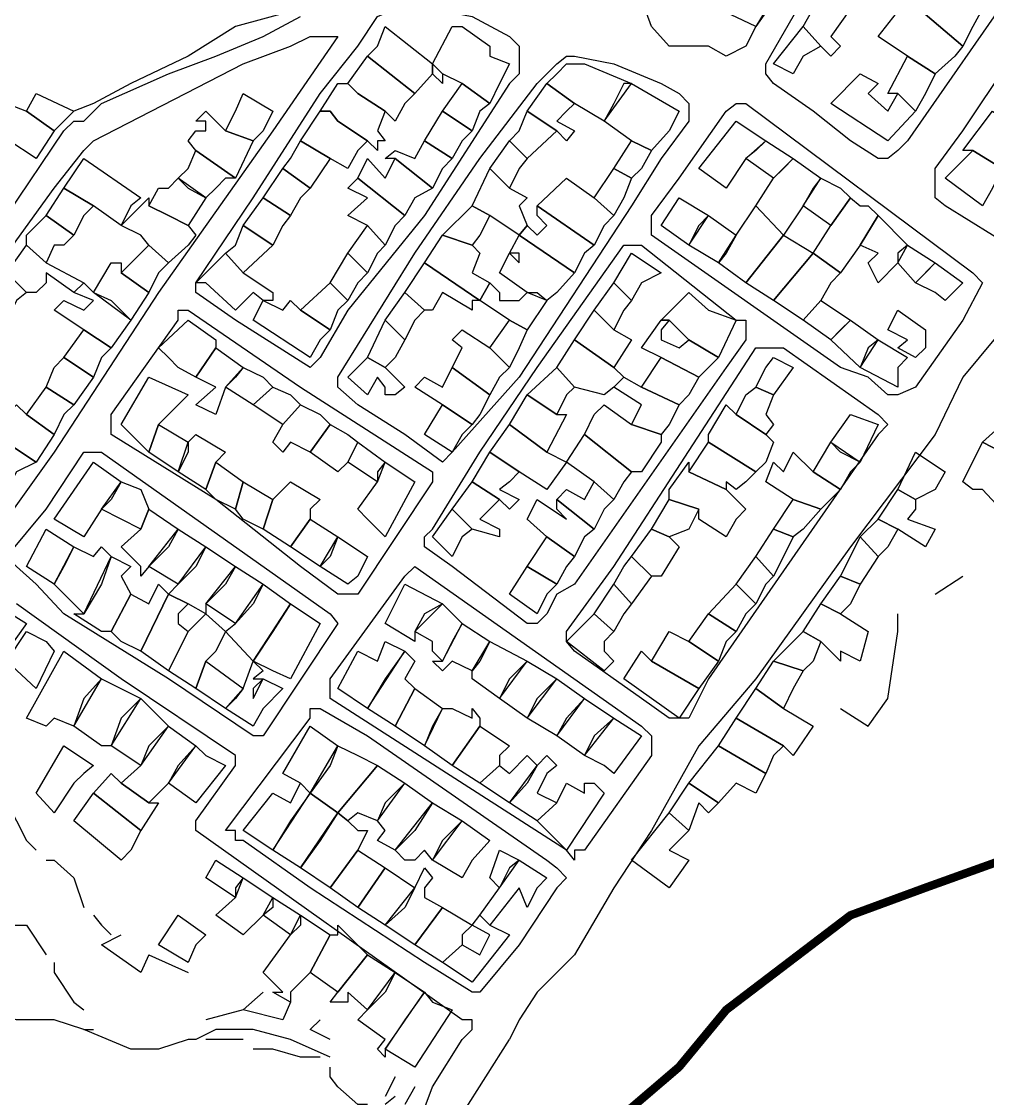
# Model space of a CAD drawing. Header units: millimetres. Extents: x -3588 to 75209, y -3737 to 38254.
# Drawn here: x 27836.1 to 27974.4, y 17771.6 to 17925.9 of the extents above; entities that cross this region are included whole.
import ezdxf

# ---------------------------------------------------------------- set-up
doc = ezdxf.new("R2010")
doc.units = ezdxf.units.MM
doc.layers.add('P', color=253, linetype='Continuous')

msp = doc.modelspace()

# ---------------------------------------------------------------- linework, layer by layer
at = {"layer": 'P'}
for points in [[(27934.43, 17922.368), (27931.613, 17922.368), (27928.78, 17922.368), (27926.252, 17925.185), (27924.843, 17929.138), (27923.419, 17930.562), (27923.419, 17933.379), (27923.419, 17934.499), (27928.78, 17942.693), (27945.168, 17967.259), (27946.576, 17968.379), (27951.938, 17969.787), (27964.068, 17963.018), (27964.068, 17957.657), (27941.215, 17925.185), (27939.791, 17922.368), (27936.974, 17920.96), (27934.43, 17922.368)], [(27954.754, 17959.065), (27960.116, 17956.248), (27941.215, 17925.185), (27935.838, 17927.73), (27953.346, 17953.704), (27946.576, 17957.657), (27949.393, 17963.018), (27954.754, 17959.065)], [(27954.754, 17908.813), (27949.393, 17913.054), (27943.744, 17917.007), (27942.623, 17918.415), (27942.623, 17919.824), (27947.985, 17929.138), (27964.068, 17952.295), (27969.718, 17960.473), (27970.854, 17960.473), (27972.262, 17960.473), (27988.634, 17949.463), (27988.634, 17948.054), (27988.634, 17945.51), (27979.032, 17931.971), (27962.948, 17908.813), (27961.54, 17907.405), (27960.116, 17906.285), (27958.707, 17906.285), (27954.754, 17908.813)], [(28008.959, 17935.923), (28012.912, 17933.379), (28014.32, 17933.379), (28014.32, 17931.971), (28012.912, 17930.562), (28007.551, 17922.368), (28003.598, 17917.007), (27995.404, 17903.452), (27990.042, 17895.274), (27985.817, 17889.913), (27984.393, 17889.913), (27975.079, 17895.274), (27968.309, 17899.499), (27966.901, 17900.635), (27966.901, 17902.044), (27966.901, 17904.86), (27970.854, 17910.238), (27984.393, 17930.562), (27995.404, 17944.101), (27997.948, 17944.101), (28003.598, 17940.148), (28008.959, 17935.923)], [(27786.507, 17908.813), (27792.157, 17915.599), (27797.518, 17923.777), (27802.895, 17929.138), (27809.665, 17934.499), (27815.026, 17935.923), (27819.267, 17937.332), (27824.628, 17937.332), (27829.989, 17938.74), (27840.712, 17937.332), (27854.267, 17935.923), (27866.686, 17935.923), (27872.047, 17934.499), (27878.817, 17933.379), (27881.361, 17933.379), (27884.194, 17931.971), (27884.194, 17930.562), (27882.77, 17930.562), (27876, 17927.73), (27866.686, 17925.185), (27859.916, 17920.96), (27851.722, 17917.007), (27846.361, 17914.174), (27843.544, 17913.054)], [(27972.262, 17925.185), (27970.854, 17922.368), (27962.948, 17929.138), (27964.068, 17930.562), (27964.068, 17931.971), (27966.901, 17929.138), (27969.718, 17931.971), (27973.671, 17927.73), (27972.262, 17925.185)], [(27949.393, 17927.73), (27950.529, 17930.562), (27954.754, 17927.73), (27951.938, 17923.777), (27953.346, 17922.368), (27951.938, 17920.96), (27950.529, 17922.368), (27947.985, 17925.185), (27949.393, 17927.73)], [(27877.408, 17876.358), (27866.686, 17883.127), (27861.037, 17887.08), (27861.037, 17888.488), (27869.23, 17900.635), (27878.817, 17915.599), (27884.194, 17922.368), (27887.011, 17926.609), (27889.555, 17927.73), (27893.78, 17927.73), (27894.916, 17927.73), (27900.566, 17926.609), (27905.927, 17923.777), (27907.335, 17922.368), (27907.335, 17920.96), (27907.335, 17918.415), (27905.927, 17917.007), (27893.78, 17898.091), (27882.77, 17884.536), (27878.817, 17877.766), (27877.408, 17876.358)], [(27969.718, 17920.96), (27966.901, 17918.415), (27962.948, 17920.96), (27958.707, 17923.777), (27962.948, 17929.138), (27970.854, 17922.368), (27969.718, 17920.96)], [(27833.942, 17898.091), (27842.12, 17910.238), (27843.544, 17911.646), (27844.953, 17911.646), (27847.481, 17914.174), (27857.084, 17918.415), (27863.869, 17920.96), (27870.639, 17923.777), (27876, 17926.609)], [(27894.916, 17919.824), (27894.916, 17918.415), (27892.372, 17915.599), (27885.602, 17920.96), (27887.011, 17922.368), (27888.131, 17925.185), (27894.916, 17919.824)], [(27904.519, 17917.007), (27903.094, 17914.174), (27899.141, 17917.007), (27896.325, 17918.415), (27894.916, 17919.824), (27897.733, 17925.185), (27899.141, 17925.185), (27903.094, 17922.368), (27903.094, 17920.96), (27905.927, 17919.824), (27904.519, 17917.007)], [(27947.985, 17920.96), (27946.576, 17918.415), (27943.744, 17919.824), (27947.985, 17925.185), (27950.529, 17922.368), (27947.985, 17920.96)], [(27828.581, 17852.08), (27816.434, 17862.803), (27815.026, 17864.211), (27815.026, 17865.635), (27826.036, 17881.719), (27840.712, 17902.044), (27844.953, 17907.405), (27846.361, 17908.813), (27867.806, 17919.824), (27874.592, 17922.368), (27877.408, 17923.777), (27880.241, 17923.777), (27881.361, 17923.777), (27872.047, 17910.238), (27855.675, 17887.08), (27840.712, 17864.211), (27832.806, 17853.2), (27831.398, 17852.08), (27829.989, 17852.08), (27828.581, 17852.08)], [(27890.963, 17866.755), (27884.194, 17870.996), (27881.361, 17873.525), (27881.361, 17874.949), (27892.372, 17892.729), (27901.686, 17906.285), (27909.88, 17917.007), (27912.697, 17919.824), (27914.105, 17920.96), (27915.241, 17920.96), (27920.89, 17919.824), (27927.66, 17917.007), (27930.205, 17915.599), (27931.613, 17914.174), (27931.613, 17913.054), (27931.613, 17911.646), (27927.66, 17906.285), (27923.419, 17899.499), (27907.335, 17874.949), (27897.733, 17864.211), (27896.325, 17862.803), (27890.963, 17866.755)], [(27890.963, 17914.174), (27889.555, 17911.646), (27888.131, 17913.054), (27884.194, 17915.599), (27882.77, 17917.007), (27885.602, 17920.96), (27892.372, 17915.599), (27890.963, 17914.174)], [(27965.493, 17915.599), (27964.068, 17913.054), (27961.54, 17915.599), (27960.116, 17915.599), (27962.948, 17920.96), (27966.901, 17918.415), (27965.493, 17915.599)], [(27896.325, 17918.415), (27896.325, 17917.007), (27894.916, 17918.415), (27894.916, 17919.824), (27896.325, 17918.415)], [(27920.89, 17914.174), (27919.466, 17911.646), (27915.241, 17914.174), (27911.288, 17917.007), (27912.697, 17918.415), (27914.105, 17919.824), (27916.649, 17919.824), (27923.419, 17917.007), (27922.299, 17917.007), (27920.89, 17914.174)], [(27957.299, 17915.599), (27960.116, 17913.054), (27961.54, 17915.599), (27964.068, 17913.054), (27960.116, 17908.813), (27951.938, 17914.174), (27956.163, 17918.415), (27958.707, 17917.007), (27957.299, 17915.599)], [(27887.011, 17908.813), (27887.011, 17907.405), (27885.602, 17908.813), (27881.361, 17911.646), (27880.241, 17913.054), (27878.817, 17913.054), (27881.361, 17917.007), (27882.77, 17917.007), (27884.194, 17915.599), (27888.131, 17913.054), (27887.011, 17910.238), (27888.131, 17908.813), (27887.011, 17908.813)], [(27901.686, 17913.054), (27900.566, 17910.238), (27896.325, 17913.054), (27899.141, 17917.007), (27903.094, 17914.174), (27901.686, 17913.054)], [(27914.105, 17913.054), (27912.697, 17911.646), (27915.241, 17910.238), (27914.105, 17908.813), (27912.697, 17910.238), (27908.456, 17913.054), (27911.288, 17917.007), (27915.241, 17914.174), (27914.105, 17913.054)], [(27928.78, 17910.238), (27926.252, 17907.405), (27923.419, 17908.813), (27919.466, 17911.646), (27923.419, 17917.007), (27930.205, 17913.054), (27928.78, 17910.238)], [(27842.12, 17911.646), (27840.712, 17910.238), (27836.759, 17913.054), (27838.167, 17915.599), (27843.544, 17913.054), (27842.12, 17911.646)], [(27870.639, 17910.238), (27869.23, 17908.813), (27865.278, 17910.238), (27866.686, 17913.054), (27867.806, 17915.599), (27872.047, 17913.054), (27870.639, 17910.238)], [(27836.759, 17913.054), (27840.712, 17910.238), (27838.167, 17906.285), (27829.989, 17911.646), (27831.398, 17914.174), (27832.806, 17913.054), (27833.942, 17914.174), (27836.759, 17913.054)], [(27957.299, 17874.949), (27953.346, 17876.358), (27926.252, 17895.274), (27926.252, 17896.682), (27926.252, 17898.091), (27930.205, 17903.452), (27936.974, 17913.054), (27938.382, 17914.174), (27939.791, 17914.174), (27972.262, 17889.913), (27973.671, 17888.488), (27970.854, 17883.127), (27964.068, 17873.525), (27961.54, 17872.405), (27960.116, 17872.405), (27957.299, 17874.949)], [(27865.278, 17910.238), (27869.23, 17908.813), (27866.686, 17903.452), (27861.037, 17907.405), (27859.916, 17908.813), (27861.037, 17910.238), (27862.445, 17910.238), (27862.445, 17911.646), (27861.037, 17911.646), (27862.445, 17913.054), (27865.278, 17910.238)], [(27884.194, 17907.405), (27882.77, 17904.86), (27880.241, 17906.285), (27876, 17908.813), (27878.817, 17913.054), (27880.241, 17913.054), (27881.361, 17911.646), (27885.602, 17908.813), (27884.194, 17907.405)], [(27899.141, 17908.813), (27897.733, 17906.285), (27893.78, 17908.813), (27896.325, 17913.054), (27900.566, 17910.238), (27899.141, 17908.813)], [(27907.335, 17910.238), (27908.456, 17913.054), (27912.697, 17910.238), (27908.456, 17906.285), (27905.927, 17908.813), (27907.335, 17910.238)], [(27981.865, 17904.86), (27980.44, 17902.044), (27976.487, 17904.86), (27972.262, 17907.405), (27970.854, 17907.405), (27975.079, 17913.054), (27983.273, 17907.405), (27981.865, 17904.86)], [(27941.215, 17907.405), (27939.791, 17906.285), (27936.974, 17902.044), (27933.021, 17904.86), (27938.382, 17911.646), (27942.623, 17908.813), (27941.215, 17907.405)], [(27874.592, 17906.285), (27876, 17908.813), (27880.241, 17906.285), (27877.408, 17902.044), (27873.455, 17904.86), (27874.592, 17906.285)], [(27896.325, 17904.86), (27894.916, 17902.044), (27889.555, 17906.285), (27888.131, 17906.285), (27889.555, 17907.405), (27892.372, 17906.285), (27893.78, 17908.813), (27897.733, 17906.285), (27896.325, 17904.86)], [(27907.335, 17904.86), (27905.927, 17902.044), (27903.094, 17904.86), (27905.927, 17908.813), (27908.456, 17906.285), (27907.335, 17904.86)], [(27924.843, 17904.86), (27923.419, 17903.452), (27920.89, 17904.86), (27923.419, 17908.813), (27926.252, 17907.405), (27924.843, 17904.86)], [(27945.168, 17904.86), (27943.744, 17903.452), (27939.791, 17906.285), (27942.623, 17908.813), (27946.576, 17906.285), (27945.168, 17904.86)], [(27851.722, 17899.499), (27850.314, 17896.682), (27846.361, 17899.499), (27842.12, 17902.044), (27844.953, 17906.285), (27853.131, 17900.635), (27851.722, 17899.499)], [(27865.278, 17903.452), (27863.869, 17902.044), (27862.445, 17900.635), (27858.492, 17903.452), (27859.916, 17904.86), (27861.037, 17907.405), (27866.686, 17903.452), (27865.278, 17903.452)], [(27892.372, 17900.635), (27890.963, 17898.091), (27884.194, 17903.452), (27885.602, 17906.285), (27888.131, 17903.452), (27889.555, 17906.285), (27894.916, 17902.044), (27892.372, 17900.635)], [(27949.393, 17902.044), (27947.985, 17899.499), (27945.168, 17895.274), (27941.215, 17899.499), (27943.744, 17903.452), (27946.576, 17906.285), (27950.529, 17903.452), (27949.393, 17902.044)], [(27975.079, 17902.044), (27973.671, 17899.499), (27968.309, 17903.452), (27972.262, 17907.405), (27976.487, 17904.86), (27975.079, 17902.044)], [(27876, 17900.635), (27874.592, 17898.091), (27870.639, 17900.635), (27873.455, 17904.86), (27877.408, 17902.044), (27876, 17900.635)], [(27905.927, 17902.044), (27908.456, 17900.635), (27907.335, 17899.499), (27908.456, 17896.682), (27907.335, 17895.274), (27903.094, 17898.091), (27900.566, 17899.499), (27903.094, 17904.86), (27905.927, 17902.044)], [(27922.299, 17900.635), (27920.89, 17898.091), (27918.058, 17900.635), (27920.89, 17904.86), (27923.419, 17903.452), (27922.299, 17900.635)], [(27859.916, 17902.044), (27862.445, 17900.635), (27859.916, 17896.682), (27857.084, 17898.091), (27854.267, 17899.499), (27855.675, 17902.044), (27857.084, 17902.044), (27858.492, 17903.452), (27859.916, 17902.044)], [(27889.555, 17896.682), (27888.131, 17893.85), (27885.602, 17896.682), (27882.77, 17898.091), (27885.602, 17900.635), (27882.77, 17902.044), (27884.194, 17903.452), (27890.963, 17898.091), (27889.555, 17896.682)], [(27919.466, 17896.682), (27918.058, 17893.85), (27909.88, 17899.499), (27914.105, 17903.452), (27918.058, 17900.635), (27920.89, 17898.091), (27919.466, 17896.682)], [(27953.346, 17902.044), (27954.754, 17900.635), (27951.938, 17896.682), (27947.985, 17899.499), (27950.529, 17903.452), (27953.346, 17902.044)], [(27844.953, 17898.091), (27843.544, 17895.274), (27839.592, 17898.091), (27842.12, 17902.044), (27846.361, 17899.499), (27844.953, 17898.091)], [(27859.916, 17893.85), (27857.084, 17891.321), (27854.267, 17893.85), (27853.131, 17895.274), (27850.314, 17896.682), (27854.267, 17900.635), (27854.267, 17899.499), (27857.084, 17898.091), (27859.916, 17896.682), (27861.037, 17895.274), (27859.916, 17893.85)], [(27873.455, 17896.682), (27872.047, 17893.85), (27867.806, 17896.682), (27870.639, 17900.635), (27874.592, 17898.091), (27873.455, 17896.682)], [(27933.021, 17896.682), (27931.613, 17893.85), (27927.66, 17896.682), (27930.205, 17900.635), (27934.43, 17898.091), (27933.021, 17896.682)], [(27956.163, 17899.499), (27957.299, 17899.499), (27958.707, 17898.091), (27956.163, 17893.85), (27953.346, 17889.913), (27949.393, 17892.729), (27951.938, 17896.682), (27954.754, 17900.635), (27956.163, 17899.499)], [(27901.686, 17895.274), (27900.566, 17893.85), (27896.325, 17895.274), (27900.566, 17899.499), (27903.094, 17898.091), (27901.686, 17895.274)], [(27916.649, 17892.729), (27915.241, 17889.913), (27907.335, 17895.274), (27908.456, 17896.682), (27909.88, 17895.274), (27911.288, 17896.682), (27909.88, 17898.091), (27909.88, 17899.499), (27918.058, 17893.85), (27916.649, 17892.729)], [(27945.168, 17895.274), (27939.791, 17888.488), (27935.838, 17891.321), (27938.382, 17895.274), (27941.215, 17899.499), (27945.168, 17895.274)], [(27842.12, 17893.85), (27840.712, 17893.85), (27839.592, 17891.321), (27836.759, 17893.85), (27836.759, 17895.274), (27839.592, 17898.091), (27843.544, 17895.274), (27842.12, 17893.85)], [(27936.974, 17892.729), (27935.838, 17891.321), (27931.613, 17893.85), (27934.43, 17898.091), (27938.382, 17895.274), (27936.974, 17892.729)], [(27961.54, 17892.729), (27961.54, 17891.321), (27958.707, 17888.488), (27957.299, 17891.321), (27958.707, 17892.729), (27956.163, 17893.85), (27958.707, 17898.091), (27962.948, 17893.85), (27961.54, 17892.729)], [(27866.686, 17893.85), (27867.806, 17896.682), (27872.047, 17893.85), (27867.806, 17889.913), (27865.278, 17892.729), (27866.686, 17893.85)], [(27887.011, 17892.729), (27885.602, 17889.913), (27882.77, 17892.729), (27885.602, 17896.682), (27888.131, 17893.85), (27887.011, 17892.729)], [(27900.566, 17893.85), (27901.686, 17892.729), (27900.566, 17889.913), (27903.094, 17888.488), (27901.686, 17885.96), (27893.78, 17891.321), (27896.325, 17895.274), (27900.566, 17893.85)], [(27912.697, 17887.08), (27911.288, 17885.96), (27908.456, 17887.08), (27904.519, 17889.913), (27905.927, 17892.729), (27907.335, 17891.321), (27907.335, 17892.729), (27905.927, 17892.729), (27907.335, 17895.274), (27915.241, 17889.913), (27912.697, 17887.08)], [(27943.744, 17885.96), (27939.791, 17888.488), (27945.168, 17895.274), (27949.393, 17892.729), (27943.744, 17885.96)], [(27839.592, 17891.321), (27844.953, 17888.488), (27843.544, 17887.08), (27839.592, 17889.913), (27839.592, 17888.488), (27838.167, 17887.08), (27836.759, 17887.08), (27833.942, 17889.913), (27836.759, 17893.85), (27839.592, 17891.321)], [(27855.675, 17889.913), (27854.267, 17887.08), (27850.314, 17889.913), (27854.267, 17893.85), (27857.084, 17891.321), (27855.675, 17889.913)], [(27912.697, 17843.886), (27911.288, 17841.069), (27909.88, 17839.661), (27908.456, 17839.661), (27897.733, 17847.839), (27893.78, 17850.672), (27893.78, 17852.08), (27894.916, 17853.2), (27901.686, 17864.211), (27909.88, 17876.358), (27922.299, 17893.85), (27923.419, 17893.85), (27924.843, 17893.85), (27938.382, 17883.127), (27939.791, 17883.127), (27939.791, 17880.311), (27936.974, 17876.358), (27915.241, 17845.31), (27912.697, 17843.886)], [(27965.493, 17889.913), (27964.068, 17888.488), (27961.54, 17891.321), (27962.948, 17893.85), (27966.901, 17891.321), (27965.493, 17889.913)], [(27872.047, 17885.96), (27870.639, 17885.96), (27869.23, 17887.08), (27866.686, 17884.536), (27862.445, 17888.488), (27861.037, 17888.488), (27865.278, 17892.729), (27867.806, 17889.913), (27872.047, 17887.08), (27872.047, 17885.96)], [(27884.194, 17888.488), (27882.77, 17885.96), (27880.241, 17888.488), (27882.77, 17892.729), (27885.602, 17889.913), (27884.194, 17888.488)], [(27924.843, 17888.488), (27923.419, 17885.96), (27920.89, 17888.488), (27923.419, 17892.729), (27927.66, 17889.913), (27924.843, 17888.488)], [(27951.938, 17888.488), (27950.529, 17885.96), (27947.985, 17883.127), (27943.744, 17885.96), (27949.393, 17892.729), (27953.346, 17889.913), (27951.938, 17888.488)], [(27850.314, 17889.913), (27854.267, 17887.08), (27851.722, 17883.127), (27846.361, 17887.08), (27848.906, 17891.321), (27850.314, 17891.321), (27850.314, 17889.913)], [(27900.566, 17885.96), (27900.566, 17884.536), (27896.325, 17887.08), (27894.916, 17884.536), (27893.78, 17884.536), (27890.963, 17887.08), (27893.78, 17891.321), (27901.686, 17885.96), (27900.566, 17885.96)], [(27966.901, 17887.08), (27964.068, 17888.488), (27966.901, 17891.321), (27970.854, 17888.488), (27968.309, 17885.96), (27966.901, 17887.08)], [(27835.351, 17885.96), (27833.942, 17883.127), (27831.398, 17885.96), (27833.942, 17889.913), (27836.759, 17887.08), (27835.351, 17885.96)], [(27848.906, 17885.96), (27851.722, 17883.127), (27848.906, 17879.174), (27844.953, 17881.719), (27840.712, 17884.536), (27842.12, 17885.96), (27844.953, 17884.536), (27846.361, 17885.96), (27843.544, 17887.08), (27844.953, 17888.488), (27846.361, 17887.08), (27848.906, 17885.96)], [(27881.361, 17884.536), (27880.241, 17881.719), (27876, 17884.536), (27880.241, 17888.488), (27882.77, 17885.96), (27881.361, 17884.536)], [(27909.88, 17887.08), (27911.288, 17885.96), (27908.456, 17881.719), (27905.927, 17883.127), (27901.686, 17885.96), (27903.094, 17888.488), (27904.519, 17887.08), (27904.519, 17885.96), (27905.927, 17885.96), (27907.335, 17885.96), (27908.456, 17887.08), (27909.88, 17887.08)], [(27922.299, 17884.536), (27920.89, 17881.719), (27918.058, 17884.536), (27920.89, 17888.488), (27923.419, 17885.96), (27922.299, 17884.536)], [(27878.817, 17880.311), (27877.408, 17877.766), (27869.23, 17883.127), (27870.639, 17885.96), (27873.455, 17884.536), (27874.592, 17885.96), (27876, 17884.536), (27880.241, 17881.719), (27878.817, 17880.311)], [(27892.372, 17883.127), (27890.963, 17880.311), (27888.131, 17883.127), (27890.963, 17887.08), (27893.78, 17884.536), (27892.372, 17883.127)], [(27934.43, 17884.536), (27938.382, 17883.127), (27935.838, 17877.766), (27931.613, 17880.311), (27928.78, 17883.127), (27927.66, 17883.127), (27931.613, 17887.08), (27934.43, 17884.536)], [(27953.346, 17881.719), (27951.938, 17880.311), (27947.985, 17883.127), (27950.529, 17885.96), (27954.754, 17883.127), (27953.346, 17881.719)], [(27881.361, 17843.886), (27876, 17847.839), (27863.869, 17857.441), (27848.906, 17866.755), (27848.906, 17868.164), (27848.906, 17869.588), (27858.492, 17883.127), (27858.492, 17884.536), (27859.916, 17884.536), (27876, 17873.525), (27894.916, 17861.394), (27894.916, 17859.986), (27884.194, 17843.886), (27882.77, 17843.886), (27881.361, 17843.886)], [(27920.89, 17881.719), (27923.419, 17880.311), (27920.89, 17876.358), (27915.241, 17880.311), (27918.058, 17884.536), (27920.89, 17881.719)], [(27965.493, 17879.174), (27964.068, 17877.766), (27961.54, 17879.174), (27962.948, 17880.311), (27960.116, 17881.719), (27961.54, 17884.536), (27965.493, 17881.719), (27965.493, 17879.174)], [(27861.037, 17874.949), (27858.492, 17876.358), (27857.084, 17877.766), (27855.675, 17879.174), (27859.916, 17883.127), (27863.869, 17880.311), (27863.869, 17879.174), (27861.037, 17874.949)], [(27889.555, 17877.766), (27888.131, 17876.358), (27885.602, 17877.766), (27888.131, 17883.127), (27890.963, 17880.311), (27889.555, 17877.766)], [(27907.335, 17879.174), (27905.927, 17876.358), (27903.094, 17879.174), (27905.927, 17883.127), (27908.456, 17881.719), (27907.335, 17879.174)], [(27977.624, 17883.127), (27970.854, 17874.949), (27966.901, 17866.755), (27954.754, 17850.672), (27941.215, 17831.755), (27933.021, 17822.153), (27926.252, 17810.022), (27920.89, 17801.828), (27915.241, 17792.226), (27909.88, 17786.865), (27907.335, 17782.912), (27905.927, 17780.095)], [(27927.66, 17881.719), (27927.66, 17880.311), (27930.205, 17879.174), (27931.613, 17880.311), (27935.838, 17877.766), (27933.021, 17874.949), (27927.66, 17877.766), (27924.843, 17879.174), (27927.66, 17883.127), (27928.78, 17883.127), (27927.66, 17881.719)], [(27957.299, 17879.174), (27956.163, 17876.358), (27951.938, 17880.311), (27954.754, 17883.127), (27958.707, 17880.311), (27957.299, 17879.174)], [(27847.481, 17877.766), (27846.361, 17874.949), (27842.12, 17877.766), (27844.953, 17881.719), (27848.906, 17879.174), (27847.481, 17877.766)], [(27904.519, 17874.949), (27903.094, 17872.405), (27897.733, 17876.358), (27899.141, 17879.174), (27897.733, 17880.311), (27899.141, 17881.719), (27903.094, 17879.174), (27905.927, 17876.358), (27904.519, 17874.949)], [(27920.89, 17876.358), (27922.299, 17874.949), (27920.89, 17873.525), (27919.466, 17872.405), (27915.241, 17873.525), (27912.697, 17876.358), (27915.241, 17880.311), (27920.89, 17876.358)], [(27961.54, 17876.358), (27961.54, 17873.525), (27956.163, 17876.358), (27958.707, 17880.311), (27962.948, 17877.766), (27961.54, 17876.358)], [(27866.686, 17874.949), (27865.278, 17873.525), (27863.869, 17869.588), (27861.037, 17870.996), (27863.869, 17873.525), (27861.037, 17874.949), (27863.869, 17879.174), (27867.806, 17876.358), (27866.686, 17874.949)], [(27934.43, 17831.755), (27931.613, 17826.106), (27930.205, 17826.106), (27928.78, 17826.106), (27924.843, 17828.939), (27915.241, 17835.708), (27914.105, 17837.117), (27914.105, 17838.525), (27920.89, 17847.839), (27941.215, 17879.174), (27942.623, 17879.174), (27943.744, 17879.174), (27945.168, 17879.174), (27958.707, 17869.588), (27960.116, 17868.164), (27958.707, 17866.755), (27934.43, 17831.755)], [(27842.12, 17877.766), (27846.361, 17874.949), (27843.544, 17870.996), (27839.592, 17873.525), (27840.712, 17876.358), (27842.12, 17877.766)], [(27888.131, 17876.358), (27890.963, 17873.525), (27889.555, 17872.405), (27888.131, 17872.405), (27888.131, 17873.525), (27887.011, 17874.949), (27885.602, 17872.405), (27882.77, 17874.949), (27885.602, 17877.766), (27888.131, 17876.358)], [(27931.613, 17872.405), (27930.205, 17870.996), (27924.843, 17873.525), (27927.66, 17877.766), (27933.021, 17874.949), (27931.613, 17872.405)], [(27942.623, 17876.358), (27943.744, 17877.766), (27946.576, 17876.358), (27943.744, 17872.405), (27941.215, 17873.525), (27942.623, 17876.358)], [(27870.639, 17874.949), (27872.047, 17873.525), (27869.23, 17870.996), (27865.278, 17873.525), (27867.806, 17876.358), (27870.639, 17874.949)], [(27901.686, 17869.588), (27900.566, 17868.164), (27896.325, 17870.996), (27892.372, 17873.525), (27893.78, 17874.949), (27896.325, 17873.525), (27897.733, 17876.358), (27903.094, 17872.405), (27901.686, 17869.588)], [(27914.105, 17872.405), (27912.697, 17869.588), (27908.456, 17872.405), (27912.697, 17876.358), (27915.241, 17873.525), (27914.105, 17872.405)], [(27857.084, 17869.588), (27855.675, 17868.164), (27854.267, 17864.211), (27850.314, 17868.164), (27854.267, 17874.949), (27859.916, 17872.405), (27857.084, 17869.588)], [(27928.78, 17868.164), (27927.66, 17866.755), (27923.419, 17868.164), (27924.843, 17870.996), (27920.89, 17873.525), (27922.299, 17874.949), (27924.843, 17873.525), (27930.205, 17870.996), (27928.78, 17868.164)], [(27842.12, 17869.588), (27840.712, 17866.755), (27836.759, 17869.588), (27839.592, 17873.525), (27843.544, 17870.996), (27842.12, 17869.588)], [(27874.592, 17872.405), (27876, 17870.996), (27873.455, 17868.164), (27869.23, 17870.996), (27872.047, 17873.525), (27874.592, 17872.405)], [(27912.697, 17869.588), (27914.105, 17869.588), (27911.288, 17864.211), (27905.927, 17868.164), (27908.456, 17872.405), (27912.697, 17869.588)], [(27939.791, 17872.405), (27941.215, 17873.525), (27943.744, 17872.405), (27942.623, 17869.588), (27943.744, 17868.164), (27942.623, 17866.755), (27938.382, 17869.588), (27939.791, 17872.405)], [(27985.817, 17861.394), (27984.393, 17858.85), (27981.865, 17861.394), (27973.671, 17865.635), (27976.487, 17868.164), (27976.487, 17869.588), (27977.624, 17872.405), (27977.624, 17870.996), (27983.273, 17868.164), (27988.634, 17864.211), (27987.226, 17864.211), (27985.817, 17861.394)], [(27836.759, 17869.588), (27840.712, 17866.755), (27838.167, 17862.803), (27829.989, 17868.164), (27831.398, 17869.588), (27831.398, 17870.996), (27833.942, 17869.588), (27835.351, 17870.996), (27836.759, 17869.588)], [(27878.817, 17869.588), (27880.241, 17868.164), (27877.408, 17864.211), (27874.592, 17865.635), (27873.455, 17864.211), (27872.047, 17865.635), (27873.455, 17868.164), (27876, 17870.996), (27878.817, 17869.588)], [(27899.141, 17866.755), (27897.733, 17864.211), (27893.78, 17866.755), (27896.325, 17870.996), (27900.566, 17868.164), (27899.141, 17866.755)], [(27918.058, 17869.588), (27919.466, 17870.996), (27923.419, 17868.164), (27927.66, 17866.755), (27927.66, 17865.635), (27924.843, 17861.394), (27923.419, 17861.394), (27916.649, 17866.755), (27918.058, 17869.588)], [(27942.623, 17862.803), (27941.215, 17861.394), (27934.43, 17865.635), (27934.43, 17866.755), (27936.974, 17870.996), (27938.382, 17869.588), (27942.623, 17866.755), (27943.744, 17865.635), (27942.623, 17862.803)], [(27953.346, 17864.211), (27951.938, 17865.635), (27954.754, 17869.588), (27958.707, 17868.164), (27956.163, 17862.803), (27953.346, 17864.211)], [(27835.351, 17861.394), (27833.942, 17858.85), (27831.398, 17861.394), (27832.806, 17864.211), (27829.989, 17865.635), (27828.581, 17866.755), (27829.989, 17868.164), (27838.167, 17862.803), (27835.351, 17861.394)], [(27859.916, 17864.211), (27858.492, 17861.394), (27854.267, 17864.211), (27855.675, 17868.164), (27859.916, 17865.635), (27859.916, 17864.211)], [(27882.77, 17866.755), (27884.194, 17865.635), (27882.77, 17862.803), (27881.361, 17861.394), (27877.408, 17864.211), (27880.241, 17868.164), (27882.77, 17866.755)], [(27911.288, 17864.211), (27914.105, 17862.803), (27911.288, 17858.85), (27907.335, 17861.394), (27903.094, 17864.211), (27905.927, 17868.164), (27911.288, 17864.211)], [(27865.278, 17864.211), (27863.869, 17862.803), (27862.445, 17858.85), (27858.492, 17861.394), (27859.916, 17865.635), (27861.037, 17866.755), (27865.278, 17864.211)], [(27922.299, 17859.986), (27920.89, 17857.441), (27918.058, 17859.986), (27914.105, 17862.803), (27916.649, 17866.755), (27923.419, 17861.394), (27922.299, 17859.986)], [(27887.011, 17861.394), (27887.011, 17859.986), (27882.77, 17862.803), (27884.194, 17865.635), (27888.131, 17862.803), (27887.011, 17861.394)], [(27939.791, 17859.986), (27938.382, 17858.85), (27936.974, 17859.986), (27936.974, 17858.85), (27931.613, 17861.394), (27934.43, 17865.635), (27941.215, 17861.394), (27939.791, 17859.986)], [(27954.754, 17861.394), (27953.346, 17858.85), (27949.393, 17861.394), (27951.938, 17865.635), (27956.163, 17862.803), (27954.754, 17861.394)], [(27979.032, 17857.441), (27977.624, 17854.625), (27973.671, 17858.85), (27972.262, 17858.85), (27970.854, 17859.986), (27973.671, 17865.635), (27981.865, 17861.394), (27979.032, 17857.441)], [(27869.23, 17823.561), (27857.084, 17831.755), (27842.12, 17841.069), (27838.167, 17845.31), (27835.351, 17847.839), (27833.942, 17849.263), (27839.592, 17856.033), (27844.953, 17864.211), (27846.361, 17864.211), (27847.481, 17864.211), (27880.241, 17841.069), (27881.361, 17839.661), (27870.639, 17823.561), (27869.23, 17823.561)], [(27905.927, 17859.986), (27904.519, 17858.85), (27907.335, 17857.441), (27905.927, 17856.033), (27904.519, 17857.441), (27900.566, 17859.986), (27903.094, 17864.211), (27907.335, 17861.394), (27905.927, 17859.986)], [(27949.393, 17861.394), (27953.346, 17858.85), (27950.529, 17856.033), (27946.576, 17857.441), (27942.623, 17859.986), (27943.744, 17862.803), (27945.168, 17861.394), (27946.576, 17864.211), (27949.393, 17861.394)], [(27966.901, 17858.85), (27964.068, 17857.441), (27961.54, 17858.85), (27964.068, 17864.211), (27968.309, 17861.394), (27966.901, 17858.85)], [(27848.906, 17857.441), (27847.481, 17856.033), (27844.953, 17852.08), (27840.712, 17854.625), (27846.361, 17862.803), (27850.314, 17859.986), (27848.906, 17857.441)], [(27863.869, 17857.441), (27862.445, 17858.85), (27863.869, 17862.803), (27867.806, 17859.986), (27866.686, 17856.033), (27863.869, 17857.441)], [(27885.602, 17854.625), (27884.194, 17856.033), (27887.011, 17859.986), (27888.131, 17862.803), (27892.372, 17859.986), (27888.131, 17852.08), (27885.602, 17854.625)], [(27938.382, 17854.625), (27936.974, 17852.08), (27933.021, 17854.625), (27933.021, 17856.033), (27928.78, 17857.441), (27928.78, 17858.85), (27931.613, 17862.803), (27931.613, 17861.394), (27936.974, 17858.85), (27939.791, 17856.033), (27938.382, 17854.625)], [(27853.131, 17858.85), (27854.267, 17856.033), (27853.131, 17853.2), (27847.481, 17856.033), (27850.314, 17859.986), (27853.131, 17858.85)], [(27867.806, 17854.625), (27866.686, 17856.033), (27867.806, 17859.986), (27872.047, 17857.441), (27870.639, 17853.2), (27867.806, 17854.625)], [(27877.408, 17856.033), (27877.408, 17854.625), (27874.592, 17850.672), (27870.639, 17853.2), (27872.047, 17857.441), (27874.592, 17859.986), (27878.817, 17857.441), (27877.408, 17856.033)], [(27903.094, 17856.033), (27901.686, 17854.625), (27904.519, 17853.2), (27904.519, 17852.08), (27900.566, 17853.2), (27897.733, 17856.033), (27900.566, 17859.986), (27904.519, 17857.441), (27903.094, 17856.033)], [(27919.466, 17856.033), (27918.058, 17853.2), (27912.697, 17857.441), (27914.105, 17858.85), (27916.649, 17857.441), (27918.058, 17859.986), (27920.89, 17857.441), (27919.466, 17856.033)], [(27964.068, 17856.033), (27962.948, 17854.625), (27966.901, 17853.2), (27965.493, 17850.672), (27961.54, 17853.2), (27958.707, 17854.625), (27961.54, 17858.85), (27964.068, 17857.441), (27964.068, 17856.033)], [(27916.649, 17852.08), (27915.241, 17849.263), (27911.288, 17852.08), (27908.456, 17854.625), (27909.88, 17857.441), (27914.105, 17854.625), (27912.697, 17856.033), (27912.697, 17857.441), (27918.058, 17853.2), (27916.649, 17852.08)], [(27931.613, 17853.2), (27928.78, 17852.08), (27926.252, 17853.2), (27928.78, 17857.441), (27933.021, 17856.033), (27931.613, 17853.2)], [(27947.985, 17853.2), (27946.576, 17852.08), (27943.744, 17853.2), (27946.576, 17857.441), (27950.529, 17856.033), (27947.985, 17853.2)], [(27857.084, 17850.672), (27854.267, 17847.839), (27853.131, 17846.431), (27853.131, 17847.839), (27850.314, 17850.672), (27853.131, 17853.2), (27854.267, 17856.033), (27858.492, 17853.2), (27857.084, 17850.672)], [(27899.141, 17852.08), (27897.733, 17849.263), (27894.916, 17852.08), (27897.733, 17856.033), (27900.566, 17853.2), (27899.141, 17852.08)], [(27880.241, 17849.263), (27878.817, 17847.839), (27874.592, 17850.672), (27877.408, 17854.625), (27881.361, 17852.08), (27880.241, 17849.263)], [(27960.116, 17850.672), (27958.707, 17849.263), (27956.163, 17852.08), (27958.707, 17854.625), (27961.54, 17853.2), (27960.116, 17850.672)], [(27842.12, 17847.839), (27840.712, 17845.31), (27836.759, 17847.839), (27839.592, 17853.2), (27843.544, 17850.672), (27842.12, 17847.839)], [(27861.037, 17847.839), (27858.492, 17845.31), (27854.267, 17847.839), (27858.492, 17853.2), (27862.445, 17850.672), (27861.037, 17847.839)], [(27884.194, 17846.431), (27882.77, 17845.31), (27878.817, 17847.839), (27881.361, 17852.08), (27885.602, 17849.263), (27884.194, 17846.431)], [(27914.105, 17847.839), (27912.697, 17845.31), (27908.456, 17847.839), (27911.288, 17852.08), (27915.241, 17849.263), (27914.105, 17847.839)], [(27928.78, 17852.08), (27930.205, 17850.672), (27927.66, 17846.431), (27926.252, 17846.431), (27923.419, 17849.263), (27926.252, 17853.2), (27928.78, 17852.08)], [(27945.168, 17849.263), (27943.744, 17846.431), (27941.215, 17849.263), (27943.744, 17853.2), (27946.576, 17852.08), (27945.168, 17849.263)], [(27954.754, 17849.263), (27956.163, 17852.08), (27958.707, 17849.263), (27956.163, 17845.31), (27953.346, 17846.431), (27954.754, 17849.263)], [(27847.481, 17845.31), (27844.953, 17841.069), (27840.712, 17845.31), (27843.544, 17850.672), (27846.361, 17849.263), (27847.481, 17850.672), (27848.906, 17849.263), (27847.481, 17845.31)], [(27865.278, 17845.31), (27862.445, 17842.478), (27862.445, 17841.069), (27859.916, 17842.478), (27857.084, 17843.886), (27858.492, 17845.31), (27862.445, 17850.672), (27866.686, 17847.839), (27865.278, 17845.31)], [(27847.481, 17838.525), (27843.544, 17841.069), (27844.953, 17841.069), (27848.906, 17849.263), (27851.722, 17847.839), (27850.314, 17846.431), (27851.722, 17843.886), (27848.906, 17838.525), (27847.481, 17838.525)], [(27922.299, 17847.839), (27923.419, 17849.263), (27926.252, 17846.431), (27923.419, 17842.478), (27920.89, 17845.31), (27922.299, 17847.839)], [(27942.623, 17845.31), (27941.215, 17842.478), (27938.382, 17845.31), (27941.215, 17849.263), (27943.744, 17846.431), (27942.623, 17845.31)], [(27869.23, 17842.478), (27866.686, 17839.661), (27862.445, 17842.478), (27866.686, 17847.839), (27870.639, 17845.31), (27869.23, 17842.478)], [(27915.241, 17807.19), (27915.241, 17805.781), (27914.105, 17807.19), (27880.241, 17828.939), (27880.241, 17830.347), (27880.241, 17831.755), (27890.963, 17846.431), (27892.372, 17847.839), (27924.843, 17824.986), (27926.252, 17823.561), (27926.252, 17822.153), (27926.252, 17820.745), (27916.649, 17807.19), (27915.241, 17807.19)], [(27911.288, 17843.886), (27909.88, 17841.069), (27905.927, 17843.886), (27908.456, 17847.839), (27912.697, 17845.31), (27911.288, 17843.886)], [(27954.754, 17842.478), (27953.346, 17841.069), (27950.529, 17842.478), (27953.346, 17846.431), (27956.163, 17845.31), (27954.754, 17842.478)], [(27966.901, 17843.886), (27970.854, 17846.431)], [(27850.314, 17837.117), (27848.906, 17838.525), (27851.722, 17843.886), (27854.267, 17842.478), (27855.675, 17845.31), (27857.084, 17843.886), (27853.131, 17835.708), (27850.314, 17837.117)], [(27872.047, 17838.525), (27869.23, 17834.3), (27865.278, 17838.525), (27866.686, 17839.661), (27870.639, 17845.31), (27874.592, 17842.478), (27872.047, 17838.525)], [(27893.78, 17841.069), (27892.372, 17838.525), (27892.372, 17837.117), (27888.131, 17839.661), (27890.963, 17845.31), (27896.325, 17842.478), (27893.78, 17841.069)], [(27922.299, 17841.069), (27920.89, 17838.525), (27918.058, 17841.069), (27920.89, 17845.31), (27923.419, 17842.478), (27922.299, 17841.069)], [(27939.791, 17841.069), (27938.382, 17838.525), (27934.43, 17841.069), (27938.382, 17845.31), (27941.215, 17842.478), (27939.791, 17841.069)], [(27833.942, 17835.708), (27832.806, 17832.876), (27828.581, 17841.069), (27829.989, 17843.886), (27836.759, 17839.661), (27833.942, 17835.708)], [(27858.492, 17841.069), (27858.492, 17839.661), (27859.916, 17838.525), (27857.084, 17832.876), (27853.131, 17835.708), (27857.084, 17843.886), (27859.916, 17842.478), (27858.492, 17841.069)], [(27892.372, 17766.54), (27894.916, 17773.326), (27899.141, 17780.095), (27900.566, 17781.504), (27900.566, 17782.912), (27899.141, 17782.912), (27861.037, 17810.022), (27861.037, 17811.431), (27866.686, 17819.336), (27866.686, 17820.745), (27850.314, 17831.755), (27835.351, 17842.478)], [(27872.047, 17832.876), (27869.23, 17834.3), (27874.592, 17842.478), (27878.817, 17839.661), (27874.592, 17831.755), (27872.047, 17832.876)], [(27897.733, 17837.117), (27896.325, 17834.3), (27894.916, 17835.708), (27894.916, 17837.117), (27892.372, 17838.525), (27896.325, 17842.478), (27899.141, 17839.661), (27897.733, 17837.117)], [(27953.346, 17841.069), (27957.299, 17838.525), (27956.163, 17834.3), (27953.346, 17835.708), (27953.346, 17834.3), (27950.529, 17837.117), (27947.985, 17838.525), (27950.529, 17842.478), (27953.346, 17841.069)], [(27863.869, 17835.708), (27862.445, 17834.3), (27861.037, 17830.347), (27857.084, 17832.876), (27859.916, 17838.525), (27862.445, 17841.069), (27865.278, 17838.525), (27863.869, 17835.708)], [(27919.466, 17837.117), (27919.466, 17835.708), (27920.89, 17834.3), (27919.466, 17832.876), (27914.105, 17837.117), (27918.058, 17841.069), (27920.89, 17838.525), (27919.466, 17837.117)], [(27936.974, 17837.117), (27935.838, 17834.3), (27931.613, 17837.117), (27934.43, 17841.069), (27938.382, 17838.525), (27936.974, 17837.117)], [(27953.346, 17827.514), (27957.299, 17824.986), (27960.116, 17828.939), (27961.54, 17838.525), (27961.54, 17841.069)], [(27839.592, 17837.117), (27840.712, 17835.708), (27838.167, 17830.347), (27833.942, 17834.3), (27836.759, 17838.525), (27839.592, 17837.117)], [(27901.686, 17834.3), (27900.566, 17832.876), (27897.733, 17834.3), (27896.325, 17832.876), (27894.916, 17834.3), (27896.325, 17834.3), (27899.141, 17839.661), (27903.094, 17837.117), (27901.686, 17834.3)], [(27931.613, 17837.117), (27935.838, 17834.3), (27933.021, 17830.347), (27926.252, 17834.3), (27928.78, 17838.525), (27931.613, 17837.117)], [(27949.393, 17834.3), (27947.985, 17832.876), (27943.744, 17834.3), (27947.985, 17838.525), (27950.529, 17837.117), (27949.393, 17834.3)], [(27888.131, 17831.755), (27885.602, 17827.514), (27881.361, 17830.347), (27884.194, 17835.708), (27887.011, 17834.3), (27888.131, 17837.117), (27890.963, 17835.708), (27888.131, 17831.755)], [(27905.927, 17831.755), (27904.519, 17828.939), (27900.566, 17831.755), (27900.566, 17832.876), (27903.094, 17837.117), (27908.456, 17834.3), (27905.927, 17831.755)], [(27844.953, 17828.939), (27843.544, 17824.986), (27840.712, 17826.106), (27839.592, 17824.986), (27836.759, 17826.106), (27842.12, 17835.708), (27847.481, 17831.755), (27844.953, 17828.939)], [(27889.555, 17824.986), (27885.602, 17827.514), (27890.963, 17835.708), (27892.372, 17834.3), (27890.963, 17831.755), (27892.372, 17830.347), (27889.555, 17824.986)], [(27926.252, 17834.3), (27933.021, 17830.347), (27930.205, 17826.106), (27922.299, 17831.755), (27924.843, 17835.708), (27926.252, 17834.3)], [(27866.686, 17828.939), (27865.278, 17827.514), (27861.037, 17830.347), (27862.445, 17834.3), (27867.806, 17830.347), (27866.686, 17828.939)], [(27870.639, 17827.514), (27869.23, 17824.986), (27865.278, 17827.514), (27867.806, 17830.347), (27869.23, 17834.3), (27870.639, 17832.876), (27869.23, 17831.755), (27870.639, 17831.755), (27869.23, 17830.347), (27869.23, 17828.939), (27870.639, 17831.755), (27873.455, 17830.347), (27870.639, 17827.514)], [(27909.88, 17828.939), (27908.456, 17826.106), (27904.519, 17828.939), (27908.456, 17834.3), (27912.697, 17831.755), (27909.88, 17828.939)], [(27946.576, 17830.347), (27945.168, 17827.514), (27941.215, 17830.347), (27943.744, 17834.3), (27947.985, 17832.876), (27946.576, 17830.347)], [(27850.314, 17826.106), (27848.906, 17822.153), (27847.481, 17822.153), (27843.544, 17824.986), (27847.481, 17831.755), (27853.131, 17828.939), (27850.314, 17826.106)], [(27914.105, 17826.106), (27912.697, 17823.561), (27908.456, 17826.106), (27912.697, 17831.755), (27916.649, 17828.939), (27914.105, 17826.106)], [(27854.267, 17822.153), (27853.131, 17819.336), (27848.906, 17822.153), (27853.131, 17828.939), (27857.084, 17824.986), (27854.267, 17822.153)], [(27894.916, 17824.986), (27893.78, 17822.153), (27889.555, 17824.986), (27892.372, 17830.347), (27896.325, 17827.514), (27894.916, 17824.986)], [(27918.058, 17823.561), (27916.649, 17820.745), (27912.697, 17823.561), (27916.649, 17828.939), (27920.89, 17826.106), (27918.058, 17823.561)], [(27945.168, 17827.514), (27949.393, 17824.986), (27946.576, 17820.745), (27945.168, 17822.153), (27938.382, 17826.106), (27941.215, 17830.347), (27945.168, 17827.514)], [(27866.686, 17808.614), (27866.686, 17810.022), (27865.278, 17810.022), (27877.408, 17826.106), (27877.408, 17827.514), (27878.817, 17827.514), (27885.602, 17823.561), (27911.288, 17805.781), (27912.697, 17804.661), (27914.105, 17803.237), (27912.697, 17801.828), (27907.335, 17793.65), (27901.686, 17786.865), (27900.566, 17786.865), (27893.78, 17791.106), (27877.408, 17801.828), (27867.806, 17808.614), (27866.686, 17808.614)], [(27901.686, 17824.986), (27897.733, 17819.336), (27893.78, 17822.153), (27896.325, 17827.514), (27897.733, 17827.514), (27900.566, 17826.106), (27900.566, 17827.514), (27901.686, 17826.106), (27901.686, 17824.986)], [(27919.466, 17819.336), (27916.649, 17820.745), (27920.89, 17826.106), (27924.843, 17823.561), (27920.89, 17818.2), (27919.466, 17819.336)], [(27943.744, 17820.745), (27942.623, 17818.2), (27935.838, 17822.153), (27938.382, 17826.106), (27945.168, 17822.153), (27943.744, 17820.745)], [(27858.492, 17819.336), (27857.084, 17816.792), (27854.267, 17813.975), (27850.314, 17816.792), (27853.131, 17819.336), (27857.084, 17824.986), (27861.037, 17822.153), (27858.492, 17819.336)], [(27880.241, 17819.336), (27877.408, 17815.384), (27876, 17816.792), (27873.455, 17818.2), (27877.408, 17824.986), (27881.361, 17822.153), (27880.241, 17819.336)], [(27904.519, 17820.745), (27904.519, 17819.336), (27901.686, 17816.792), (27897.733, 17819.336), (27901.686, 17824.986), (27905.927, 17822.153), (27904.519, 17820.745)], [(27844.953, 17818.2), (27843.544, 17816.792), (27840.712, 17812.551), (27838.167, 17815.384), (27842.12, 17822.153), (27846.361, 17819.336), (27844.953, 17818.2)], [(27862.445, 17820.745), (27865.278, 17819.336), (27861.037, 17813.975), (27857.084, 17816.792), (27861.037, 17822.153), (27862.445, 17820.745)], [(27884.194, 17820.745), (27887.011, 17819.336), (27881.361, 17812.551), (27877.408, 17815.384), (27881.361, 17822.153), (27884.194, 17820.745)], [(27942.623, 17818.2), (27941.215, 17815.384), (27938.382, 17816.792), (27935.838, 17813.975), (27931.613, 17816.792), (27935.838, 17822.153), (27942.623, 17818.2)], [(27908.456, 17816.792), (27905.927, 17813.975), (27901.686, 17816.792), (27904.519, 17819.336), (27905.927, 17818.2), (27908.456, 17820.745), (27909.88, 17819.336), (27908.456, 17816.792)], [(27911.288, 17818.2), (27909.88, 17815.384), (27912.697, 17813.975), (27909.88, 17811.431), (27905.927, 17813.975), (27909.88, 17819.336), (27911.288, 17820.745), (27912.697, 17819.336), (27911.288, 17818.2)], [(27850.314, 17816.792), (27854.267, 17813.975), (27855.675, 17813.975), (27853.131, 17810.022), (27846.361, 17815.384), (27848.906, 17818.2), (27850.314, 17816.792)], [(27888.131, 17813.975), (27887.011, 17811.431), (27884.194, 17812.551), (27882.77, 17811.431), (27881.361, 17812.551), (27887.011, 17819.336), (27890.963, 17816.792), (27888.131, 17813.975)], [(27874.592, 17811.431), (27872.047, 17807.19), (27867.806, 17810.022), (27872.047, 17815.384), (27874.592, 17813.975), (27876, 17816.792), (27877.408, 17815.384), (27874.592, 17811.431)], [(27892.372, 17810.022), (27889.555, 17807.19), (27887.011, 17808.614), (27888.131, 17810.022), (27887.011, 17811.431), (27890.963, 17816.792), (27894.916, 17813.975), (27892.372, 17810.022)], [(27918.058, 17816.792), (27919.466, 17815.384), (27914.105, 17807.19), (27909.88, 17811.431), (27912.697, 17813.975), (27914.105, 17816.792), (27916.649, 17815.384), (27916.649, 17816.792), (27918.058, 17816.792)], [(27935.838, 17813.975), (27934.43, 17812.551), (27933.021, 17813.975), (27931.613, 17810.022), (27928.78, 17812.551), (27931.613, 17816.792), (27935.838, 17813.975)], [(27833.942, 17815.384), (27833.942, 17813.975), (27835.351, 17811.431), (27836.759, 17808.614), (27838.167, 17807.19)], [(27851.722, 17807.19), (27850.314, 17805.781), (27843.544, 17811.431), (27846.361, 17815.384), (27853.131, 17810.022), (27851.722, 17807.19)], [(27878.817, 17808.614), (27876, 17804.661), (27872.047, 17807.19), (27877.408, 17815.384), (27881.361, 17812.551), (27878.817, 17808.614)], [(27896.325, 17808.614), (27894.916, 17805.781), (27893.78, 17807.19), (27892.372, 17805.781), (27890.963, 17805.781), (27889.555, 17807.19), (27894.916, 17813.975), (27899.141, 17811.431), (27896.325, 17808.614)], [(27884.194, 17810.022), (27885.602, 17810.022), (27884.194, 17807.19), (27880.241, 17801.828), (27876, 17804.661), (27881.361, 17812.551), (27882.77, 17811.431), (27884.194, 17810.022)], [(27931.613, 17810.022), (27928.78, 17807.19), (27931.613, 17805.781), (27928.78, 17801.828), (27923.419, 17805.781), (27928.78, 17812.551), (27931.613, 17810.022)], [(27900.566, 17805.781), (27899.141, 17803.237), (27894.916, 17805.781), (27899.141, 17811.431), (27903.094, 17808.614), (27900.566, 17805.781)], [(27839.592, 17805.781), (27840.712, 17805.781), (27843.544, 17803.237), (27844.953, 17799.012)], [(27866.686, 17801.828), (27866.686, 17800.42), (27862.445, 17803.237), (27863.869, 17805.781), (27867.806, 17803.237), (27866.686, 17801.828)], [(27888.131, 17804.661), (27884.194, 17799.012), (27880.241, 17801.828), (27884.194, 17807.19), (27888.131, 17804.661)], [(27909.88, 17801.828), (27908.456, 17799.012), (27907.335, 17801.828), (27903.094, 17796.467), (27901.686, 17797.875), (27904.519, 17801.828), (27907.335, 17805.781), (27911.288, 17803.237), (27909.88, 17801.828)], [(27905.927, 17804.661), (27904.519, 17801.828), (27903.094, 17803.237), (27904.519, 17807.19), (27907.335, 17805.781), (27905.927, 17804.661)], [(27890.963, 17799.012), (27888.131, 17796.467), (27884.194, 17799.012), (27888.131, 17804.661), (27892.372, 17801.828), (27890.963, 17799.012)], [(27893.78, 17801.828), (27893.78, 17800.42), (27896.325, 17799.012), (27892.372, 17793.65), (27888.131, 17796.467), (27892.372, 17801.828), (27893.78, 17804.661), (27894.916, 17803.237), (27893.78, 17801.828)], [(27872.047, 17799.012), (27870.639, 17797.875), (27867.806, 17795.059), (27863.869, 17797.875), (27866.686, 17800.42), (27867.806, 17803.237), (27872.047, 17800.42), (27872.047, 17799.012)], [(27876, 17796.467), (27874.592, 17795.059), (27870.639, 17797.875), (27872.047, 17800.42), (27876, 17797.875), (27876, 17796.467)], [(27899.141, 17795.059), (27899.141, 17793.65), (27896.325, 17791.106), (27892.372, 17793.65), (27896.325, 17799.012), (27900.566, 17796.467), (27899.141, 17795.059)], [(27846.361, 17797.875), (27847.481, 17796.467), (27848.906, 17795.059)], [(27861.037, 17793.65), (27859.916, 17791.106), (27855.675, 17793.65), (27858.492, 17797.875), (27862.445, 17795.059), (27861.037, 17793.65)], [(27874.592, 17785.457), (27872.047, 17786.865), (27873.455, 17786.865), (27870.639, 17789.698), (27874.592, 17795.059), (27876, 17797.875), (27880.241, 17795.059), (27877.408, 17789.698), (27874.592, 17786.865), (27874.592, 17785.457)], [(27903.094, 17796.467), (27905.927, 17795.059), (27900.566, 17788.289), (27896.325, 17791.106), (27899.141, 17793.65), (27901.686, 17792.226), (27903.094, 17795.059), (27900.566, 17796.467), (27901.686, 17797.875), (27903.094, 17796.467)], [(27832.806, 17796.467), (27833.942, 17796.467), (27835.351, 17796.467), (27836.759, 17796.467), (27839.592, 17792.226)], [(27854.267, 17792.226), (27853.131, 17789.698), (27847.481, 17793.65), (27850.314, 17795.059)], [(27881.361, 17795.059), (27881.361, 17796.467), (27885.602, 17792.226), (27881.361, 17786.865), (27877.408, 17789.698), (27880.241, 17795.059), (27881.361, 17795.059)], [(27854.267, 17792.226), (27859.916, 17789.698)], [(27888.131, 17786.865), (27885.602, 17784.336), (27882.77, 17786.865), (27882.77, 17785.457), (27880.241, 17785.457), (27881.361, 17786.865), (27885.602, 17792.226), (27889.555, 17789.698), (27888.131, 17786.865)], [(27840.712, 17791.106), (27840.712, 17789.698), (27843.544, 17785.457), (27844.953, 17784.336)], [(27890.963, 17782.912), (27888.131, 17778.687), (27888.131, 17777.551), (27887.011, 17778.687), (27888.131, 17780.095), (27884.194, 17782.912), (27885.602, 17784.336), (27889.555, 17789.698), (27893.78, 17786.865), (27890.963, 17782.912)], [(27861.037, 17780.095), (27859.916, 17780.095), (27855.675, 17778.687), (27851.722, 17778.687), (27844.953, 17781.504), (27840.712, 17782.912), (27835.351, 17782.912), (27829.989, 17784.336), (27826.036, 17784.336), (27821.795, 17782.912), (27816.434, 17785.457), (27811.073, 17788.289), (27806.832, 17788.289), (27802.895, 17788.289)], [(27867.806, 17784.336), (27870.639, 17786.865)], [(27894.916, 17785.457), (27897.733, 17784.336), (27892.372, 17776.142), (27888.131, 17778.687), (27893.78, 17786.865), (27894.916, 17785.457)], [(27874.592, 17785.457), (27873.455, 17782.912), (27867.806, 17784.336), (27862.445, 17782.912)], [(27880.241, 17780.095), (27877.408, 17781.504), (27878.817, 17782.912)], [(27844.953, 17781.504), (27846.361, 17781.504)], [(27867.806, 17781.504), (27863.869, 17781.504), (27861.037, 17780.095)], [(27880.241, 17777.551), (27874.592, 17780.095), (27869.23, 17781.504), (27867.806, 17781.504)], [(27867.806, 17780.095), (27865.278, 17780.095), (27862.445, 17780.095)], [(27900.566, 17704.158), (27900.566, 17710.927), (27899.141, 17725.891), (27896.325, 17744.807), (27894.916, 17754.409), (27894.916, 17759.771), (27896.325, 17764.012), (27899.141, 17769.373), (27905.927, 17780.095)], [(27878.817, 17777.551), (27877.408, 17777.551), (27876, 17777.551), (27872.047, 17778.687), (27869.23, 17778.687)], [(27885.602, 17770.781), (27884.194, 17770.781), (27881.361, 17773.326), (27880.241, 17774.734), (27880.241, 17776.142)], [(27889.555, 17774.734), (27888.131, 17771.901)], [(27889.555, 17771.901), (27888.131, 17770.781)], [(27892.372, 17773.326), (27890.963, 17770.781)]]:
    msp.add_lwpolyline(points, dxfattribs=at)
at = {"layer": 'P', "const_width": 1.2}
msp.add_lwpolyline([(27901.686, 17597.173), (27909.88, 17610.728), (27909.88, 17622.859), (27901.686, 17642.063), (27890.963, 17659.555), (27885.602, 17679.88), (27888.131, 17686.666), (27893.78, 17698.796), (27897.733, 17705.566), (27897.733, 17716.577), (27894.916, 17731.252), (27892.372, 17743.687), (27892.372, 17758.362), (27893.78, 17758.362), (27912.697, 17762.587), (27922.299, 17769.373), (27930.205, 17776.142), (27936.974, 17784.336), (27954.754, 17797.875), (27965.493, 17801.828), (27976.487, 17805.781)], dxfattribs=at)
at = {"layer": 'P', "color": 254, "const_width": 1.2}
msp.add_lwpolyline([(27976.487, 17805.781), (27965.493, 17801.828), (27954.754, 17797.875), (27936.974, 17784.336), (27930.205, 17776.142), (27922.299, 17769.373)], dxfattribs=at)

doc.saveas('drawing.dxf')
